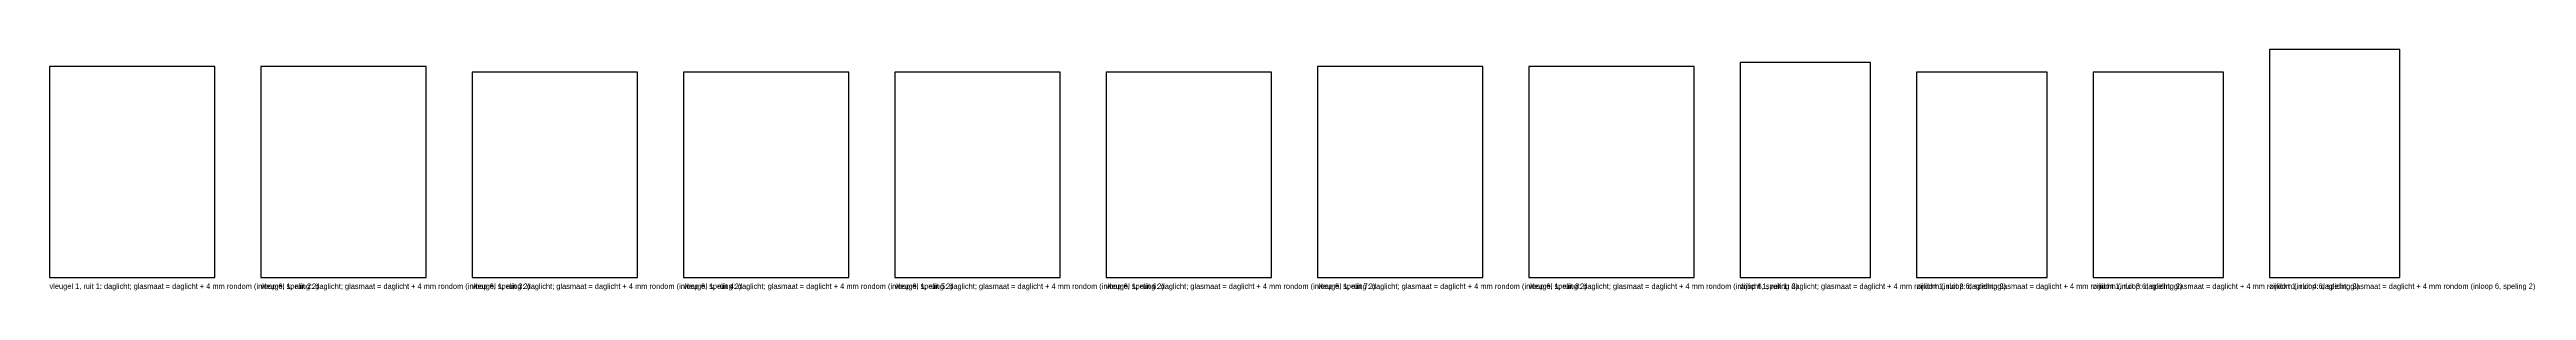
# Model space of a CAD drawing. Header units: millimetres. Extents: x 0 to 6458, y -34 to 594.
import ezdxf

# ---------------------------------------------------------------- set-up
doc = ezdxf.new("R2010")
doc.units = ezdxf.units.MM

msp = doc.modelspace()

# ---------------------------------------------------------------- linework, layer by layer
at = {"layer": 'DAGLICHT'}
for p, q in [((6128, 594.25), (5788, 594.25)), ((5788, 594.25), (5788, 0)), ((6128, 0), (6128, 594.25)), ((431, 550.25), (0, 550.25)), ((0, 550.25), (0, 0)), ((431, 0), (431, 550.25)), ((982, 550.25), (551, 550.25)), ((551, 550.25), (551, 0)), ((982, 0), (982, 550.25)), ((1533, 535.25), (1102, 535.25)), ((1102, 535.25), (1102, 0)), ((1533, 0), (1533, 535.25)), ((2084, 535.25), (1653, 535.25)), ((1653, 535.25), (1653, 0)), ((2084, 0), (2084, 535.25)), ((2635, 535.25), (2204, 535.25)), ((2204, 535.25), (2204, 0)), ((2635, 0), (2635, 535.25)), ((3186, 535.25), (2755, 535.25)), ((2755, 535.25), (2755, 0)), ((3186, 0), (3186, 535.25)), ((3737, 550.25), (3306, 550.25)), ((3306, 550.25), (3306, 0)), ((3737, 0), (3737, 550.25)), ((4288, 550.25), (3857, 550.25)), ((3857, 550.25), (3857, 0)), ((4288, 0), (4288, 550.25)), ((4748, 560.25), (4408, 560.25)), ((4408, 560.25), (4408, 0)), ((4748, 0), (4748, 560.25)), ((5208, 535.25), (4868, 535.25)), ((4868, 535.25), (4868, 0)), ((5208, 0), (5208, 535.25)), ((5668, 535.25), (5328, 535.25)), ((5328, 535.25), (5328, 0)), ((5668, 0), (5668, 535.25)), ((0, 0), (431, 0)), ((551, 0), (982, 0)), ((1102, 0), (1533, 0)), ((1653, 0), (2084, 0)), ((2204, 0), (2635, 0)), ((2755, 0), (3186, 0)), ((3306, 0), (3737, 0)), ((3857, 0), (4288, 0)), ((4408, 0), (4748, 0)), ((4868, 0), (5208, 0)), ((5328, 0), (5668, 0)), ((5788, 0), (6128, 0))]:
    msp.add_line(p, q, dxfattribs=at)

# ---------------------------------------------------------------- texts
at = {"layer": 'TEKST'}
for s, p in [('vleugel 1, ruit 1: daglicht; glasmaat = daglicht + 4 mm rondom (inloop 6, speling 2)', (0, -30)), ('vleugel 1, ruit 2: daglicht; glasmaat = daglicht + 4 mm rondom (inloop 6, speling 2)', (551, -30)), ('vleugel 1, ruit 3: daglicht; glasmaat = daglicht + 4 mm rondom (inloop 6, speling 2)', (1102, -30)), ('vleugel 1, ruit 4: daglicht; glasmaat = daglicht + 4 mm rondom (inloop 6, speling 2)', (1653, -30)), ('vleugel 1, ruit 5: daglicht; glasmaat = daglicht + 4 mm rondom (inloop 6, speling 2)', (2204, -30)), ('vleugel 1, ruit 6: daglicht; glasmaat = daglicht + 4 mm rondom (inloop 6, speling 2)', (2755, -30)), ('vleugel 1, ruit 7: daglicht; glasmaat = daglicht + 4 mm rondom (inloop 6, speling 2)', (3306, -30)), ('vleugel 1, ruit 8: daglicht; glasmaat = daglicht + 4 mm rondom (inloop 6, speling 2)', (3857, -30)), ('zijlicht 1, ruit 1: daglicht; glasmaat = daglicht + 4 mm rondom (inloop 6, speling 2)', (4408, -30)), ('zijlicht 1, ruit 2: daglicht; glasmaat = daglicht + 4 mm rondom (inloop 6, speling 2)', (4868, -30)), ('zijlicht 1, ruit 3: daglicht; glasmaat = daglicht + 4 mm rondom (inloop 6, speling 2)', (5328, -30)), ('zijlicht 1, ruit 4: daglicht; glasmaat = daglicht + 4 mm rondom (inloop 6, speling 2)', (5788, -30))]:
    msp.add_text(s, height=14, dxfattribs=at).set_placement(p)

doc.saveas('drawing.dxf')
